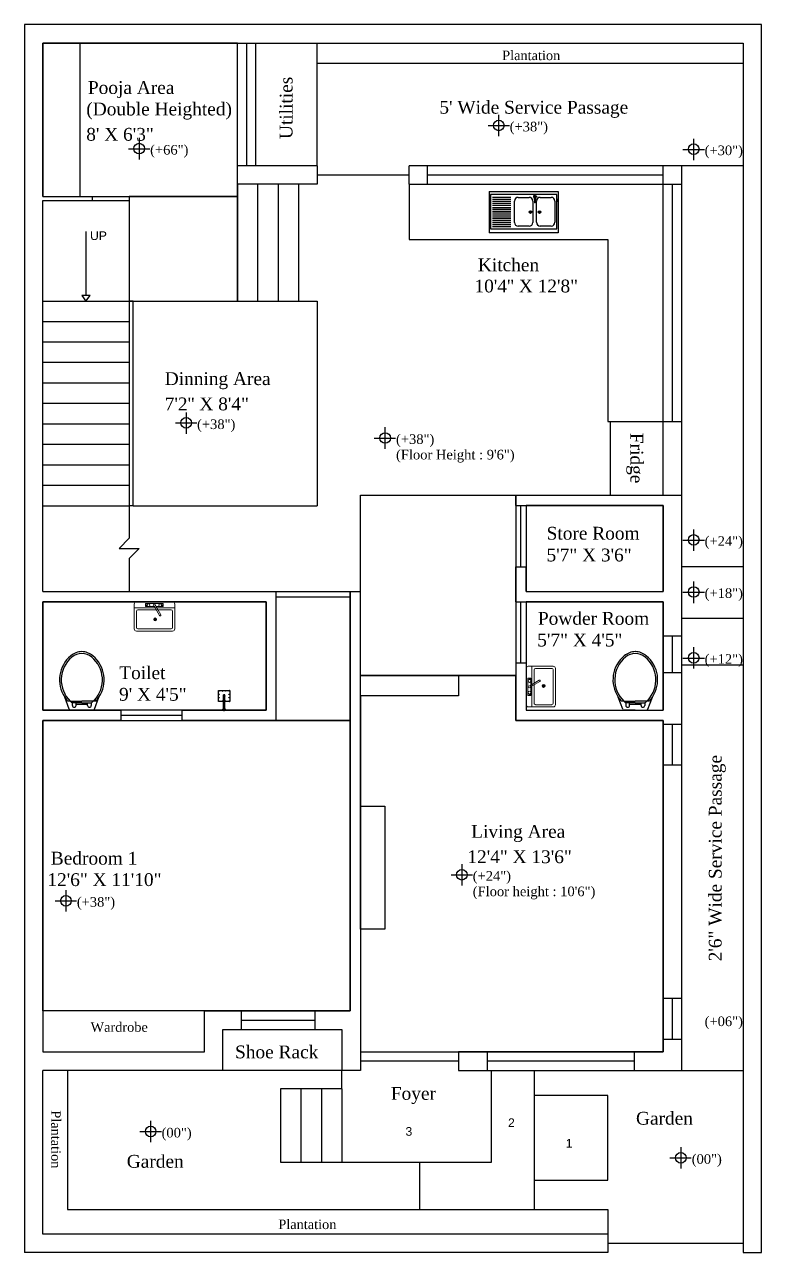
# Model space of a CAD drawing. Header units: millimetres. Extents: x 17288 to 18590, y 19555 to 20160.
# Drawn here: x 17288 to 17648, y 19560 to 20160 of the extents above; entities that cross this region are included whole.
import ezdxf

# ---------------------------------------------------------------- set-up
doc = ezdxf.new("R2010")
doc.units = ezdxf.units.MM
doc.header["$LTSCALE"] = 0.5
doc.linetypes.add('CENTER2', pattern=[28.575, 19.05, -3.175, 3.175, -3.175])
for name, color, linetype in [('Balcony2', 7, 'Continuous'), ('BathRoom1', 7, 'Continuous'), ('BedRoom1', 7, 'Continuous'), ('Boundary', 7, 'Continuous'), ('DiningArea', 7, 'Continuous'), ('Doors', 7, 'Continuous'), ('Foyer', 7, 'Continuous'), ('Garden', 7, 'Continuous'), ('Kitchen', 7, 'Continuous'), ('LivingRoom1', 7, 'Continuous'), ('MainGate', 7, 'Continuous'), ('Pathway1', 7, 'Continuous'), ('Plantation', 7, 'Continuous'), ('PoojaArea', 7, 'Continuous'), ('Powder_Room1', 7, 'Continuous'), ('ShoeRack', 7, 'Continuous'), ('Sink', 7, 'Continuous'), ('Staircase', 7, 'Continuous'), ('Staircase_innerwall', 7, 'Continuous'), ('Staircase_outerwall', 7, 'Continuous'), ('StoreRoom', 7, 'Continuous'), ('Utilities', 7, 'Continuous'), ('Wardrobe1', 7, 'Continuous'), ('WashBasin', 7, 'Continuous'), ('WC', 7, 'Continuous'), ('Windows', 7, 'Continuous')]:
    doc.layers.add(name, color=color, linetype=linetype)
doc.layers.add('Shower', color=7, linetype='Continuous', plot=False)
doc.styles.add('PDF Arial', font='arial.ttf')
doc.styles.add('PDF Romantic', font='romantic.ttf')

# ---------------------------------------------------------------- blocks, each defined once
blk = doc.blocks.new('WashBasin')
at = {"color": 0, "lineweight": 0}
for p, q in [((-8.84, 0), (8.84, 0)), ((-9.91, -13.21), (-9.91, -1.07)), ((-9.91, -2.86), (9.91, -2.86)), ((-8.84, -12.49), (-8.84, -4.64)), ((-8.12, -3.93), (8.12, -3.93)), ((-4.38, -2.31), (-4.38, -0.88)), ((-4.38, -0.88), (4.19, -0.88)), ((-0.1, -2.31), (-4.38, -2.31)), ((-4.02, -1.42), (-4.02, -1.78)), ((-3.62, -1.42), (-4.02, -1.42)), ((-4.02, -1.78), (-3.62, -1.78)), ((-0.2, -2.13), (2.45, -6.72)), ((3.07, -6.37), (0.42, -1.77)), ((4.19, -2.31), (0.73, -2.31)), ((3.43, -1.42), (3.83, -1.42)), ((3.83, -1.78), (3.43, -1.78)), ((3.83, -1.42), (3.83, -1.78)), ((4.19, -0.88), (4.19, -2.31)), ((8.84, -4.64), (8.84, -12.49)), ((9.91, -1.07), (9.91, -13.21)), ((8.84, -14.28), (-8.84, -14.28)), ((8.12, -13.21), (-8.12, -13.21))]:
    blk.add_line(p, q, dxfattribs=at)
for centre, radius in [((-2.95, -1.6), 0.714), ((-0.1, -1.6), 0.535), ((2.76, -1.6), 0.714), ((0.33, -8.57), 0.714), ((0.33, -8.57), 0.357)]:
    blk.add_circle(centre, radius, dxfattribs=at)
for centre, radius, start, end in [((-8.84, -1.07), 1.07, 90, 180), ((8.84, -1.07), 1.07, 0, 90), ((-8.12, -4.64), 0.714, 90, 180), ((8.12, -4.64), 0.714, 0, 90), ((2.76, -6.54), 0.357, 210, 30), ((-8.84, -13.21), 1.07, 180, 270), ((-8.12, -12.49), 0.714, 180, 270), ((8.12, -12.49), 0.714, 270, 0), ((8.84, -13.21), 1.07, 270, 0)]:
    blk.add_arc(centre, radius, start, end, dxfattribs=at)
blk = doc.blocks.new('Toilet sheet')
at = {"layer": 'WC'}
for p, q in [((0, 0), (-5.46, 0)), ((0, 0), (5.46, 0)), ((-6.13, -0.46), (-8.37, -6.29)), ((-6.82, -4.33), (-5.62, -4.33)), ((-5.62, -4.33), (0, -4.33)), ((-4.64, -3.46), (-4.64, -2.26)), ((0, -3.46), (-4.64, -3.46)), ((-2.81, -2.26), (-2.81, -2.89)), ((2.81, -2.89), (-2.81, -2.89)), ((-2.81, -2.89), (-2.81, -3.46)), ((0, -3.46), (4.64, -3.46)), ((5.62, -4.33), (0, -4.33)), ((2.81, -2.26), (2.81, -2.89)), ((2.81, -2.89), (2.81, -3.46)), ((4.64, -3.46), (4.64, -2.26)), ((5.62, -4.33), (6.82, -4.33)), ((6.13, -0.46), (8.37, -6.29))]:
    blk.add_line(p, q, dxfattribs=at)
for centre, radius, start, end in [((-5.46, -0.72), 0.716, 90, 158.95862), ((5.46, -0.72), 0.716, 21.04138, 90), ((4.36, -14.74), 14.42, 137.04176, 230.42938), ((4.36, -14.74), 15.28, 137.04176, 146.4185), ((4.36, -14.74), 14.42, 133.7957, 137.04176), ((4.36, -14.74), 14.42, 128.59147, 133.7957), ((-3.72, -2.26), 0.911, 0, 180), ((3.72, -2.26), 0.911, 0, 180), ((-4.36, -14.74), 14.42, 46.2043, 51.40853), ((-4.36, -14.74), 14.42, 309.57062, 46.2043), ((-4.36, -14.74), 15.28, 33.5815, 42.95824), ((4.36, -14.74), 15.28, 146.4185, 230.42938), ((-4.36, -14.74), 15.28, 309.57062, 33.5815), ((0.37, -19.56), 9.02, 230.42938, 267.62402), ((0.37, -19.56), 8.16, 230.42938, 267.37533), ((-0.37, -19.56), 8.16, 272.62467, 309.57062), ((-0.37, -19.56), 9.02, 272.37598, 309.57062)]:
    blk.add_arc(centre, radius, start, end, dxfattribs=at)
blk = doc.blocks.new('Shower')
at = {"linetype": 'Continuous'}
for p, q in [((-0.78, 0), (-0.71, 0)), ((-0.78, -0.31), (-0.78, 0)), ((-0.71, 0), (0.71, 0)), ((0.71, 0), (0.78, 0)), ((0.78, -0.31), (0.78, 0)), ((-2.74, -9.58), (-2.74, -4.14)), ((-2.72, -4.12), (-0.36, -4.12)), ((-2.51, -4.39), (-2.51, -4.41)), ((-2.47, -4.39), (-2.51, -4.39)), ((-2.51, -4.41), (-2.47, -4.41)), ((-2.48, -4.39), (-2.48, -4.41)), ((-2.45, -4.35), (-2.47, -4.35)), ((-2.47, -4.35), (-2.47, -4.39)), ((-2.45, -4.38), (-2.47, -4.38)), ((-2.47, -4.41), (-2.47, -4.45)), ((-2.47, -4.43), (-2.45, -4.43)), ((-2.47, -4.45), (-2.45, -4.45)), ((-2.45, -5.99), (-2.47, -5.99)), ((-2.47, -5.99), (-2.47, -6.03)), ((-2.45, -4.39), (-2.45, -4.35)), ((-2.41, -4.39), (-2.45, -4.39)), ((-2.45, -4.41), (-2.41, -4.41)), ((-2.45, -4.45), (-2.45, -4.41)), ((-2.45, -6.03), (-2.45, -5.99)), ((-2.43, -4.41), (-2.43, -4.39)), ((-2.41, -4.41), (-2.41, -4.39)), ((-0.87, -4.39), (-0.87, -4.41)), ((-0.83, -4.39), (-0.87, -4.39)), ((-0.87, -4.41), (-0.83, -4.41)), ((-0.85, -4.39), (-0.85, -4.41)), ((-0.81, -4.35), (-0.83, -4.35)), ((-0.83, -4.35), (-0.83, -4.39)), ((-0.81, -4.38), (-0.83, -4.38)), ((-0.83, -4.41), (-0.83, -4.45)), ((-0.83, -4.43), (-0.81, -4.43)), ((-0.83, -4.45), (-0.81, -4.45)), ((-0.81, -4.39), (-0.81, -4.35)), ((-0.77, -4.39), (-0.81, -4.39)), ((-0.81, -4.41), (-0.77, -4.41)), ((-0.81, -4.45), (-0.81, -4.41)), ((-0.79, -4.41), (-0.79, -4.39)), ((-0.77, -4.41), (-0.77, -4.39)), ((-0.71, -0.36), (-0.73, -0.36)), ((0.71, -0.36), (-0.71, -0.36)), ((-0.36, -0.36), (-0.36, -7.4)), ((0.36, -0.36), (0.36, -7.4)), ((0.36, -4.12), (2.72, -4.12)), ((0.73, -0.36), (0.71, -0.36)), ((0.77, -4.39), (0.77, -4.41)), ((0.81, -4.39), (0.77, -4.39)), ((0.77, -4.41), (0.81, -4.41)), ((0.79, -4.39), (0.79, -4.41)), ((0.83, -4.35), (0.81, -4.35)), ((0.81, -4.35), (0.81, -4.39)), ((0.83, -4.38), (0.81, -4.38)), ((0.81, -4.41), (0.81, -4.45)), ((0.81, -4.43), (0.83, -4.43)), ((0.81, -4.45), (0.83, -4.45)), ((0.83, -4.39), (0.83, -4.35)), ((0.87, -4.39), (0.83, -4.39)), ((0.83, -4.41), (0.87, -4.41)), ((0.83, -4.45), (0.83, -4.41)), ((0.85, -4.41), (0.85, -4.39)), ((0.87, -4.41), (0.87, -4.39)), ((2.41, -4.39), (2.41, -4.41)), ((2.45, -4.39), (2.41, -4.39)), ((2.41, -4.41), (2.45, -4.41)), ((2.43, -4.39), (2.43, -4.41)), ((2.47, -4.35), (2.45, -4.35)), ((2.45, -4.35), (2.45, -4.39)), ((2.47, -4.38), (2.45, -4.38)), ((2.45, -4.41), (2.45, -4.45)), ((2.45, -4.43), (2.47, -4.43)), ((2.45, -4.45), (2.47, -4.45)), ((2.47, -5.99), (2.45, -5.99)), ((2.45, -5.99), (2.45, -6.03)), ((2.47, -4.39), (2.47, -4.35)), ((2.51, -4.39), (2.47, -4.39)), ((2.47, -4.41), (2.51, -4.41)), ((2.47, -4.45), (2.47, -4.41)), ((2.47, -6.03), (2.47, -5.99)), ((2.48, -4.41), (2.48, -4.39)), ((2.51, -4.41), (2.51, -4.39)), ((2.74, -4.14), (2.74, -9.58)), ((2.72, -9.6), (-2.72, -9.6)), ((-2.51, -6.03), (-2.51, -6.05)), ((-2.47, -6.03), (-2.51, -6.03)), ((-2.51, -6.05), (-2.47, -6.05)), ((-2.51, -7.67), (-2.51, -7.69)), ((-2.47, -7.67), (-2.51, -7.67)), ((-2.51, -7.69), (-2.47, -7.69)), ((-2.51, -9.31), (-2.51, -9.33)), ((-2.47, -9.31), (-2.51, -9.31)), ((-2.51, -9.33), (-2.47, -9.33)), ((-2.48, -6.03), (-2.48, -6.05)), ((-2.48, -7.67), (-2.48, -7.69)), ((-2.48, -9.31), (-2.48, -9.33)), ((-2.45, -6.01), (-2.47, -6.01)), ((-2.47, -6.05), (-2.47, -6.09)), ((-2.47, -6.07), (-2.45, -6.07)), ((-2.47, -6.09), (-2.45, -6.09)), ((-2.45, -7.63), (-2.47, -7.63)), ((-2.47, -7.63), (-2.47, -7.67)), ((-2.45, -7.65), (-2.47, -7.65)), ((-2.47, -7.69), (-2.47, -7.73)), ((-2.47, -7.7), (-2.45, -7.7)), ((-2.47, -7.73), (-2.45, -7.73)), ((-2.45, -9.27), (-2.47, -9.27)), ((-2.47, -9.27), (-2.47, -9.31)), ((-2.45, -9.29), (-2.47, -9.29)), ((-2.47, -9.33), (-2.47, -9.36)), ((-2.47, -9.34), (-2.45, -9.34)), ((-2.47, -9.36), (-2.45, -9.36)), ((-2.41, -6.03), (-2.45, -6.03)), ((-2.45, -6.05), (-2.41, -6.05)), ((-2.45, -6.09), (-2.45, -6.05)), ((-2.45, -7.67), (-2.45, -7.63)), ((-2.41, -7.67), (-2.45, -7.67)), ((-2.45, -7.69), (-2.41, -7.69)), ((-2.45, -7.73), (-2.45, -7.69)), ((-2.45, -9.31), (-2.45, -9.27)), ((-2.41, -9.31), (-2.45, -9.31)), ((-2.45, -9.33), (-2.41, -9.33)), ((-2.45, -9.36), (-2.45, -9.33)), ((-2.43, -6.05), (-2.43, -6.03)), ((-2.43, -7.69), (-2.43, -7.67)), ((-2.43, -9.33), (-2.43, -9.31)), ((-2.41, -6.05), (-2.41, -6.03)), ((-2.41, -7.69), (-2.41, -7.67)), ((-2.41, -9.33), (-2.41, -9.31)), ((-0.87, -9.31), (-0.87, -9.33)), ((-0.83, -9.31), (-0.87, -9.31)), ((-0.87, -9.33), (-0.83, -9.33)), ((-0.85, -9.31), (-0.85, -9.33)), ((-0.81, -9.27), (-0.83, -9.27)), ((-0.83, -9.27), (-0.83, -9.31)), ((-0.81, -9.29), (-0.83, -9.29)), ((-0.83, -9.33), (-0.83, -9.36)), ((-0.83, -9.34), (-0.81, -9.34)), ((-0.83, -9.36), (-0.81, -9.36)), ((-0.81, -9.31), (-0.81, -9.27)), ((-0.77, -9.31), (-0.81, -9.31)), ((-0.81, -9.33), (-0.77, -9.33)), ((-0.81, -9.36), (-0.81, -9.33)), ((-0.79, -9.33), (-0.79, -9.31)), ((-0.77, -9.33), (-0.77, -9.31)), ((0.36, -7.4), (-0.36, -7.4)), ((-0.36, -7.4), (0.36, -7.4)), ((-0.36, -7.44), (-0.36, -7.4)), ((-0.36, -7.44), (0.36, -7.44)), ((0.36, -7.44), (0.36, -7.4)), ((0.77, -9.31), (0.77, -9.33)), ((0.81, -9.31), (0.77, -9.31)), ((0.77, -9.33), (0.81, -9.33)), ((0.79, -9.31), (0.79, -9.33)), ((0.83, -9.27), (0.81, -9.27)), ((0.81, -9.27), (0.81, -9.31)), ((0.83, -9.29), (0.81, -9.29)), ((0.81, -9.33), (0.81, -9.36)), ((0.81, -9.34), (0.83, -9.34)), ((0.81, -9.36), (0.83, -9.36)), ((0.83, -9.31), (0.83, -9.27)), ((0.87, -9.31), (0.83, -9.31)), ((0.83, -9.33), (0.87, -9.33)), ((0.83, -9.36), (0.83, -9.33)), ((0.85, -9.33), (0.85, -9.31)), ((0.87, -9.33), (0.87, -9.31)), ((2.41, -6.03), (2.41, -6.05)), ((2.45, -6.03), (2.41, -6.03)), ((2.41, -6.05), (2.45, -6.05)), ((2.41, -7.67), (2.41, -7.69)), ((2.45, -7.67), (2.41, -7.67)), ((2.41, -7.69), (2.45, -7.69)), ((2.41, -9.31), (2.41, -9.33)), ((2.45, -9.31), (2.41, -9.31)), ((2.41, -9.33), (2.45, -9.33)), ((2.43, -6.03), (2.43, -6.05)), ((2.43, -7.67), (2.43, -7.69)), ((2.43, -9.31), (2.43, -9.33)), ((2.47, -6.01), (2.45, -6.01)), ((2.45, -6.05), (2.45, -6.09)), ((2.45, -6.07), (2.47, -6.07)), ((2.45, -6.09), (2.47, -6.09)), ((2.47, -7.63), (2.45, -7.63)), ((2.45, -7.63), (2.45, -7.67)), ((2.47, -7.65), (2.45, -7.65)), ((2.45, -7.69), (2.45, -7.73)), ((2.45, -7.7), (2.47, -7.7)), ((2.45, -7.73), (2.47, -7.73)), ((2.47, -9.27), (2.45, -9.27)), ((2.45, -9.27), (2.45, -9.31)), ((2.47, -9.29), (2.45, -9.29)), ((2.45, -9.33), (2.45, -9.36)), ((2.45, -9.34), (2.47, -9.34)), ((2.45, -9.36), (2.47, -9.36)), ((2.51, -6.03), (2.47, -6.03)), ((2.47, -6.05), (2.51, -6.05)), ((2.47, -6.09), (2.47, -6.05)), ((2.47, -7.67), (2.47, -7.63)), ((2.51, -7.67), (2.47, -7.67)), ((2.47, -7.69), (2.51, -7.69)), ((2.47, -7.73), (2.47, -7.69)), ((2.47, -9.31), (2.47, -9.27)), ((2.51, -9.31), (2.47, -9.31)), ((2.47, -9.33), (2.51, -9.33)), ((2.47, -9.36), (2.47, -9.33)), ((2.48, -6.05), (2.48, -6.03)), ((2.48, -7.69), (2.48, -7.67)), ((2.48, -9.33), (2.48, -9.31)), ((2.51, -6.05), (2.51, -6.03)), ((2.51, -7.69), (2.51, -7.67)), ((2.51, -9.33), (2.51, -9.31))]:
    blk.add_line(p, q, dxfattribs=at)
at = {"linetype": 'CENTER2'}
for p, q in [((0.48, 0), (-0.48, 0)), ((0, 0.48), (0, -0.48))]:
    blk.add_line(p, q, dxfattribs=at)
at = {"linetype": 'Continuous'}
for centre in [(-2.46, -4.4), (-2.46, -6.04), (-0.82, -4.4), (0.82, -4.4), (2.46, -4.4), (2.46, -6.04), (-2.46, -7.68), (-2.46, -9.32), (-0.82, -9.32), (0.82, -9.32), (2.46, -7.68), (2.46, -9.32)]:
    blk.add_circle(centre, 0.0959, dxfattribs=at)
for centre, radius, start, end in [((-2.72, -4.14), 0.024, 90, 180), ((-0.73, -0.31), 0.048, 180, 270), ((0.73, -0.31), 0.048, 270, 0), ((2.72, -4.14), 0.024, 0, 90), ((-2.72, -9.58), 0.024, 180, 270), ((0, -6.86), 0.444, 144.17523, 215.82477), ((0, -6.86), 0.441, 144.60886, 215.39114), ((0, -6.86), 0.434, 145.96842, 214.03158), ((0, -6.86), 0.432, 146.44269, 213.55731), ((0, -6.86), 0.392, 156.45746, 203.54254), ((0, -6.86), 0.444, 0, 35.82477), ((0, -6.86), 0.441, 0, 35.39114), ((0, -6.86), 0.434, 0, 34.03158), ((0, -6.86), 0.432, 326.44269, 33.55731), ((0, -6.86), 0.392, 336.45746, 23.54254), ((0, -6.86), 0.444, 324.17523, 0), ((0, -6.86), 0.434, 325.96842, 0), ((0, -6.86), 0.441, 324.60886, 0), ((2.72, -9.58), 0.024, 270, 0)]:
    blk.add_arc(centre, radius, start, end, dxfattribs=at)
blk = doc.blocks.new('Sink')
at = {"color": 0}
for p, q in [((0, 20.24), (33.82, 20.24)), ((0, 20.24), (0, 0)), ((0.72, 18.64), (0.72, 2)), ((33.1, 18.64), (0.72, 18.64)), ((22.09, 18.05), (22.08, 17.34)), ((22.74, 18.05), (22.09, 18.05)), ((22.74, 18.05), (22.74, 17.34)), ((33.1, 2), (33.1, 18.64)), ((33.82, 20.24), (33.82, 0)), ((10.61, 17.27), (1.62, 17.27)), ((10.61, 16.27), (1.62, 16.27)), ((10.61, 15.27), (1.62, 15.27)), ((10.61, 14.27), (1.62, 14.27)), ((10.61, 13.27), (1.62, 13.27)), ((1.62, 12.37), (10.61, 12.37)), ((12.41, 5.03), (12.41, 15.53)), ((14.21, 17.33), (19.61, 17.33)), ((21.41, 15.53), (21.41, 5.03)), ((22.08, 17.34), (22.27, 14.83)), ((22.27, 14.83), (22.3, 14.7)), ((22.3, 14.7), (22.36, 14.64)), ((22.36, 14.64), (22.41, 14.62)), ((22.45, 14.64), (22.41, 14.62)), ((22.51, 14.7), (22.45, 14.64)), ((22.54, 14.83), (22.51, 14.7)), ((22.74, 17.34), (22.54, 14.83)), ((23.21, 5.12), (23.21, 15.53)), ((25.01, 17.33), (30.4, 17.33)), ((32.2, 15.53), (32.2, 5.12)), ((33.82, 15.07), (33.82, 16.67)), ((1.62, 11.47), (10.61, 11.47)), ((1.62, 10.57), (10.61, 10.57)), ((1.62, 9.68), (10.61, 9.68)), ((1.62, 8.78), (10.61, 8.78)), ((1.62, 7.88), (10.61, 7.88)), ((1.62, 6.98), (10.61, 6.98)), ((1.62, 6.08), (10.61, 6.08)), ((19.7, 10.31), (20.12, 10.12)), ((19.75, 10.42), (20.17, 10.23)), ((19.92, 9.7), (20.12, 10.12)), ((20.04, 9.64), (20.23, 10.07)), ((20.17, 10.23), (20.36, 10.65)), ((20.23, 10.07), (20.65, 9.87)), ((20.28, 10.18), (20.47, 10.59)), ((20.28, 10.18), (20.7, 9.98)), ((24.11, 10.31), (24.53, 10.12)), ((24.16, 10.42), (24.58, 10.23)), ((24.34, 9.7), (24.53, 10.12)), ((24.45, 9.64), (24.64, 10.07)), ((24.58, 10.23), (24.77, 10.65)), ((24.64, 10.07), (25.06, 9.87)), ((24.7, 10.18), (24.89, 10.59)), ((24.7, 10.18), (25.12, 9.98)), ((33.82, 0), (0, 0)), ((0.72, 2), (33.1, 2)), ((1.62, 5.08), (10.61, 5.08)), ((1.62, 5.08), (10.61, 5.08)), ((1.62, 4.08), (10.61, 4.08)), ((1.62, 3.08), (10.61, 3.08)), ((19.61, 3.23), (14.21, 3.23)), ((30.4, 3.32), (25.01, 3.32))]:
    blk.add_line(p, q, dxfattribs=at)
for points in [[(21.83, 17.38, 0.17747), (21.88, 17.4, 0.103681), (21.94, 17.48, 0.06385), (21.97, 17.57, 0.050025), (21.98, 17.7, 0.050025), (21.97, 17.83, 0.06385), (21.93, 17.92, 0.103681), (21.88, 18, 0.17747), (21.82, 18.01, 0.17747), (21.77, 18, 0.103681), (21.72, 17.92, 0.06385), (21.68, 17.83, 0.050025), (21.67, 17.7, 0.050025), (21.69, 17.57, 0.06385), (21.72, 17.47, 0.103681), (21.78, 17.4, 0.17747)], [(23, 17.39, -0.17747), (22.95, 17.41, -0.103681), (22.89, 17.48, -0.06385), (22.86, 17.58, -0.050025), (22.84, 17.71, -0.050025), (22.86, 17.83, -0.06385), (22.89, 17.93, -0.103681), (22.94, 18, -0.17747), (23, 18.02, -0.17747), (23.05, 18, -0.103681), (23.11, 17.93, -0.06385), (23.14, 17.83, -0.050025), (23.15, 17.71, -0.050025), (23.14, 17.58, -0.06385), (23.11, 17.48, -0.103681), (23.05, 17.41, -0.17747)]]:
    blk.add_lwpolyline(points, format="xyb", close=True, dxfattribs=at)
for points in [[(21.91, 17.96), (22.12, 17.93)], [(22.11, 17.5), (21.91, 17.44)], [(22.91, 17.96), (22.71, 17.93)], [(22.72, 17.5), (22.92, 17.44)]]:
    blk.add_lwpolyline(points, dxfattribs=at)
for centre, radius in [((20.2, 10.15), 0.648), ((20.2, 10.15), 0.53), ((24.61, 10.15), 0.648), ((24.61, 10.15), 0.53)]:
    blk.add_circle(centre, radius, dxfattribs=at)
for centre, start, end in [((14.21, 15.53), 90, 180), ((19.61, 15.53), 0, 90), ((25.01, 15.53), 90, 180), ((30.4, 15.53), 0, 90), ((14.21, 5.03), 180, 270), ((19.61, 5.03), 270, 0), ((25.01, 5.12), 180, 270), ((30.4, 5.12), 270, 0)]:
    blk.add_arc(centre, 1.8, start, end, dxfattribs=at)

msp = doc.modelspace()

# ---------------------------------------------------------------- linework, layer by layer
at = {"layer": 'Balcony2'}
msp.add_line((17334.99, 19822.4), (17364.92, 19822.4), dxfattribs=at)
at = {"layer": 'BathRoom1', "lineweight": 25}
for p, q in [((17406.04, 19877.79), (17296.95, 19877.79)), ((17296.95, 19877.79), (17296.95, 19824.92)), ((17406.04, 19824.92), (17406.04, 19877.79)), ((17296.95, 19824.92), (17334.99, 19824.92)), ((17334.99, 19824.92), (17334.99, 19819.89)), ((17364.92, 19819.89), (17364.92, 19824.92)), ((17364.92, 19824.92), (17406.04, 19824.92))]:
    msp.add_line(p, q, dxfattribs=at)
at = {"layer": 'BathRoom1'}
msp.add_lwpolyline([(17296.95, 19877.79), (17406.04, 19877.79), (17406.04, 19824.92), (17296.95, 19824.92)], close=True, dxfattribs=at)
at = {"layer": 'BedRoom1', "lineweight": 25}
for p, q in [((17410.93, 19819.89), (17410.93, 19882.82)), ((17447.02, 19677.93), (17447.02, 19882.82)), ((17447.02, 19882.82), (17452.05, 19882.82)), ((17334.99, 19819.89), (17296.95, 19819.89)), ((17296.95, 19819.89), (17296.95, 19677.93)), ((17410.93, 19819.89), (17364.92, 19819.89)), ((17308.14, 19736.95), (17308.14, 19726.46)), ((17302.96, 19731.64), (17313.45, 19731.64)), ((17375.97, 19677.93), (17447.02, 19677.93))]:
    msp.add_line(p, q, dxfattribs=at)
at = {"layer": 'BedRoom1'}
for points in [[(17410.93, 19882.82), (17447.02, 19882.82), (17447.02, 19819.89), (17410.93, 19819.89)], [(17296.95, 19819.89), (17447.02, 19819.89), (17447.02, 19677.93), (17296.95, 19677.93)]]:
    msp.add_lwpolyline(points, close=True, dxfattribs=at)
at = {"layer": 'BedRoom1', "lineweight": 25}
msp.add_circle((17308.21, 19731.71), 2.59, dxfattribs=at)
at = {"layer": 'Boundary', "lineweight": 25}
for p, q in [((17647.99, 20159.88), (17288, 20159.88)), ((17288, 20159.88), (17288, 19559.89)), ((17647.99, 19559.89), (17647.99, 20159.88)), ((17573.03, 19568.84), (17573.03, 19559.89)), ((17573.03, 19559.89), (17288, 19559.89)), ((17639.04, 19559.89), (17647.99, 19559.89))]:
    msp.add_line(p, q, dxfattribs=at)
at = {"layer": 'DiningArea', "lineweight": 25}
for p, q in [((17341.01, 20024.78), (17430.93, 20024.78)), ((17341.01, 19924.78), (17341.01, 20024.78)), ((17366.88, 19970.37), (17366.88, 19959.88)), ((17361.7, 19965.2), (17372.19, 19965.2))]:
    msp.add_line(p, q, dxfattribs=at)
at = {"layer": 'DiningArea'}
for p in [(17430.93, 20024.78), (17341.01, 19924.78)]:
    msp.add_line(p, (17430.93, 19924.78), dxfattribs=at)
at = {"layer": 'DiningArea', "lineweight": 25}
msp.add_circle((17366.95, 19965.27), 2.59, dxfattribs=at)
at = {"layer": 'Doors'}
for p, q in [((17475.97, 20086.31), (17430.93, 20086.31)), ((17530.51, 19894.89), (17530.51, 19924.82)), ((17410.93, 19880.32), (17447.02, 19880.32)), ((17530.51, 19847.86), (17530.51, 19877.79)), ((17500.02, 19653.39), (17452.05, 19653.39))]:
    msp.add_line(p, q, dxfattribs=at)
at = {"layer": 'Foyer', "lineweight": 25}
msp.add_line((17452.05, 19717.93), (17452.05, 19648.84), dxfattribs=at)
at = {"layer": 'Garden', "lineweight": 25}
for p, q in [((17384.92, 19648.84), (17296.95, 19648.84)), ((17308.98, 19648.84), (17308.98, 19580.87)), ((17500.02, 19648.84), (17608.97, 19648.84)), ((17349.54, 19624.23), (17349.54, 19613.74)), ((17344.36, 19618.91), (17354.85, 19618.91)), ((17608.55, 19611.36), (17608.55, 19600.87)), ((17603.24, 19606.05), (17613.73, 19606.05)), ((17308.98, 19580.87), (17573.03, 19580.87))]:
    msp.add_line(p, q, dxfattribs=at)
at = {"layer": 'Garden'}
for p, q in [((17452.05, 19648.84), (17442.96, 19648.84)), ((17608.97, 19648.84), (17639.04, 19648.84)), ((17639.04, 19648.84), (17639.04, 19559.89)), ((17573.03, 19580.87), (17573.03, 19568.84))]:
    msp.add_line(p, q, dxfattribs=at)
at = {"layer": 'Garden', "lineweight": 25}
for centre in [(17349.61, 19618.98), (17608.62, 19606.12)]:
    msp.add_circle(centre, 2.59, dxfattribs=at)
at = {"layer": 'Kitchen', "lineweight": 25}
for p, q in [((17475.97, 20081.84), (17475.97, 20090.79)), ((17475.97, 20081.84), (17475.97, 20054.84)), ((17475.97, 20081.84), (17600.02, 20081.84)), ((17600.02, 19929.86), (17600.02, 20081.84)), ((17475.97, 20054.84), (17573.03, 20054.84)), ((17573.03, 20054.84), (17573.03, 19965.94)), ((17464.08, 19963.1), (17464.08, 19952.61)), ((17458.76, 19957.78), (17469.25, 19957.78))]:
    msp.add_line(p, q, dxfattribs=at)
at = {"layer": 'Kitchen'}
for p, q in [((17573.03, 19965.94), (17600.02, 19965.94)), ((17574.03, 19965.94), (17574.03, 19929.86)), ((17527.99, 19924.82), (17527.99, 19929.86)), ((17527.99, 19929.86), (17608.97, 19929.86))]:
    msp.add_line(p, q, dxfattribs=at)
at = {"layer": 'Kitchen', "lineweight": 25}
msp.add_circle((17464.15, 19957.85), 2.59, dxfattribs=at)
at = {"layer": 'LivingRoom1'}
for p, q in [((17452.05, 19717.93), (17452.05, 19882.82)), ((17527.99, 19847.86), (17527.99, 19819.89)), ((17527.99, 19819.89), (17600.02, 19819.89))]:
    msp.add_line(p, q, dxfattribs=at)
at = {"layer": 'LivingRoom1', "lineweight": 25}
for p, q in [((17600.02, 19819.89), (17600.02, 19657.93)), ((17452.05, 19777.93), (17463.94, 19777.93)), ((17463.94, 19777.93), (17463.94, 19717.93)), ((17501.56, 19749.68), (17501.56, 19739.19)), ((17496.39, 19744.36), (17506.88, 19744.36)), ((17463.94, 19717.93), (17452.05, 19717.93)), ((17600.02, 19657.93), (17500.02, 19657.93)), ((17500.02, 19657.93), (17500.02, 19648.84))]:
    msp.add_line(p, q, dxfattribs=at)
at = {"layer": 'LivingRoom1'}
msp.add_lwpolyline([(17527.99, 19841.84), (17452.05, 19841.84), (17452.05, 19929.86), (17527.99, 19929.86)], close=True, dxfattribs=at)
msp.add_lwpolyline([(17600.02, 19657.93), (17600.02, 19819.89), (17527.99, 19819.89), (17527.99, 19841.84), (17500.02, 19841.84), (17500.02, 19831.91), (17452.05, 19831.91), (17452.05, 19657.93), (17600.02, 19657.93)], dxfattribs=at)
at = {"layer": 'LivingRoom1', "lineweight": 25}
msp.add_circle((17501.63, 19744.43), 2.59, dxfattribs=at)
at = {"layer": 'MainGate'}
msp.add_line((17573.03, 19564.37), (17639.04, 19564.37), dxfattribs=at)
at = {"layer": 'Pathway1', "lineweight": 25}
for p, q in [((17639.04, 20150.79), (17639.04, 20090.79)), ((17639.04, 20140.86), (17430.93, 20140.86)), ((17519.6, 20115.82), (17519.6, 20105.33)), ((17514.43, 20110.51), (17524.92, 20110.51)), ((17614.84, 20104.07), (17614.84, 20093.58)), ((17609.67, 20098.9), (17620.16, 20098.9)), ((17639.04, 20090.79), (17475.97, 20090.79)), ((17608.97, 20090.79), (17608.97, 19648.84)), ((17639.04, 20090.79), (17639.04, 19648.84)), ((17609.67, 19908), (17620.16, 19908)), ((17614.84, 19913.17), (17614.84, 19902.68)), ((17639.04, 19894.85), (17608.97, 19894.85)), ((17614.84, 19887.72), (17614.84, 19877.23)), ((17609.67, 19882.54), (17620.16, 19882.54)), ((17608.97, 19869.81), (17639.04, 19869.81)), ((17614.84, 19855.66), (17614.84, 19845.17)), ((17609.67, 19850.35), (17620.16, 19850.35)), ((17639.04, 19846.88), (17608.97, 19846.88))]:
    msp.add_line(p, q, dxfattribs=at)
for centre in [(17519.67, 20110.58), (17614.91, 20098.97), (17614.91, 19908.07), (17614.91, 19882.61), (17614.91, 19850.42)]:
    msp.add_circle(centre, 2.59, dxfattribs=at)
at = {"layer": 'Plantation', "lineweight": 25}
for p, q in [((17430.93, 20150.79), (17639.04, 20150.79)), ((17296.95, 19568.84), (17296.95, 19648.84)), ((17573.03, 19568.84), (17296.95, 19568.84))]:
    msp.add_line(p, q, dxfattribs=at)
at = {"layer": 'PoojaArea', "lineweight": 25}
for p, q in [((17296.95, 20075.82), (17296.95, 20150.79)), ((17296.95, 20150.79), (17392.05, 20150.79)), ((17314.99, 20150.79), (17314.99, 20075.82)), ((17392.05, 20081.84), (17392.05, 20150.79)), ((17343.94, 20104.49), (17343.94, 20094)), ((17338.77, 20099.18), (17349.26, 20099.18)), ((17296.95, 20075.82), (17321.01, 20075.82)), ((17321.01, 20075.82), (17321.01, 20073.87))]:
    msp.add_line(p, q, dxfattribs=at)
at = {"layer": 'PoojaArea'}
for points in [[(17296.95, 20075.82), (17392.05, 20075.82), (17392.05, 20150.79), (17296.95, 20150.79)], [(17339.05, 20024.78), (17392.05, 20024.78), (17392.05, 20075.82), (17339.05, 20075.82)]]:
    msp.add_lwpolyline(points, close=True, dxfattribs=at)
at = {"layer": 'PoojaArea', "lineweight": 25}
msp.add_circle((17344.01, 20099.25), 2.59, dxfattribs=at)
at = {"layer": 'Powder_Room1'}
for p, q in [((17527.99, 19877.79), (17600.02, 19877.79)), ((17533.03, 19847.86), (17527.99, 19847.86)), ((17533.03, 19847.86), (17533.03, 19824.92)), ((17533.03, 19824.92), (17600.02, 19824.92))]:
    msp.add_line(p, q, dxfattribs=at)
at = {"layer": 'Powder_Room1', "lineweight": 25}
msp.add_line((17600.02, 19877.79), (17600.02, 19824.92), dxfattribs=at)
at = {"layer": 'Powder_Room1'}
msp.add_lwpolyline([(17533.03, 19824.92), (17600.02, 19824.92), (17600.02, 19877.79), (17533.03, 19877.79)], close=True, dxfattribs=at)
at = {"layer": 'ShoeRack', "lineweight": 25}
for p, q in [((17384.92, 19648.84), (17384.92, 19668.84)), ((17384.92, 19668.84), (17442.96, 19668.84))]:
    msp.add_line(p, q, dxfattribs=at)
at = {"layer": 'ShoeRack'}
for p, q in [((17442.96, 19668.84), (17442.96, 19648.84)), ((17442.96, 19648.84), (17384.92, 19648.84))]:
    msp.add_line(p, q, dxfattribs=at)
at = {"layer": 'Staircase'}
for p, q in [((17392.05, 20081.84), (17392.05, 20024.78)), ((17442.96, 19639.89), (17442.96, 19648.84)), ((17442.96, 19603.95), (17516.11, 19603.95))]:
    msp.add_line(p, q, dxfattribs=at)
at = {"layer": 'Staircase', "lineweight": 25}
for p, q in [((17401.98, 20024.78), (17401.98, 20081.84)), ((17412.05, 20024.78), (17412.05, 20081.84)), ((17421.98, 20024.78), (17421.98, 20081.84)), ((17318.07, 20027.29), (17318.07, 20058.76)), ((17296.95, 20024.78), (17339.05, 20024.78)), ((17315.97, 20027.43), (17317.93, 20024.78)), ((17320.03, 20027.43), (17315.97, 20027.43)), ((17317.93, 20024.78), (17320.03, 20027.43)), ((17296.95, 20014.85), (17339.05, 20014.85)), ((17296.95, 20004.78), (17339.05, 20004.78)), ((17296.95, 19994.85), (17339.05, 19994.85)), ((17296.95, 19984.78), (17339.05, 19984.78)), ((17296.95, 19974.85), (17339.05, 19974.85)), ((17296.95, 19964.78), (17339.05, 19964.78)), ((17296.95, 19954.85), (17339.05, 19954.85)), ((17296.95, 19944.78), (17339.05, 19944.78)), ((17296.95, 19934.85), (17339.05, 19934.85)), ((17296.95, 19924.78), (17339.05, 19924.78)), ((17339.05, 19924.78), (17339.05, 19908.83)), ((17339.05, 19908.83), (17334.15, 19903.8)), ((17334.15, 19903.8), (17343.94, 19903.8)), ((17343.94, 19903.8), (17339.05, 19898.9)), ((17339.05, 19898.9), (17339.05, 19882.82)), ((17452.05, 19841.84), (17527.99, 19841.84)), ((17500.02, 19841.84), (17500.02, 19831.91)), ((17500.02, 19831.91), (17452.05, 19831.91)), ((17516.11, 19603.95), (17516.11, 19648.84)), ((17537.08, 19580.87), (17537.08, 19648.84)), ((17442.96, 19639.89), (17413.03, 19639.89)), ((17413.03, 19639.89), (17413.03, 19603.95)), ((17422.96, 19639.89), (17422.96, 19603.95)), ((17433.03, 19639.89), (17433.03, 19603.95)), ((17442.96, 19639.89), (17442.96, 19603.95)), ((17573.03, 19636.53), (17537.08, 19636.53)), ((17573.03, 19595.28), (17573.03, 19636.53)), ((17413.03, 19603.95), (17442.96, 19603.95)), ((17480.86, 19603.95), (17480.86, 19580.87)), ((17537.08, 19595.28), (17573.03, 19595.28))]:
    msp.add_line(p, q, dxfattribs=at)
at = {"layer": 'Staircase_innerwall', "lineweight": 25}
msp.add_line((17339.05, 20073.87), (17339.05, 19924.78), dxfattribs=at)
at = {"layer": 'Staircase_innerwall'}
for p, q in [((17341.01, 20024.78), (17339.05, 20024.78)), ((17341.01, 19924.78), (17339.05, 19924.78))]:
    msp.add_line(p, q, dxfattribs=at)
at = {"layer": 'Staircase_outerwall', "lineweight": 25}
for p, q in [((17430.93, 20090.79), (17430.93, 20081.84)), ((17430.93, 20081.84), (17392.05, 20081.84)), ((17296.95, 19882.82), (17296.95, 20073.87)), ((17296.95, 20073.87), (17339.05, 20073.87)), ((17296.95, 19882.82), (17339.05, 19882.82))]:
    msp.add_line(p, q, dxfattribs=at)
at = {"layer": 'Staircase_outerwall'}
msp.add_line((17339.05, 19882.82), (17410.93, 19882.82), dxfattribs=at)
at = {"layer": 'StoreRoom'}
for p, q in [((17527.99, 19924.82), (17600.02, 19924.82)), ((17527.99, 19877.79), (17527.99, 19894.89)), ((17527.99, 19894.89), (17533.03, 19894.89)), ((17533.03, 19882.82), (17533.03, 19894.89)), ((17533.03, 19882.82), (17600.02, 19882.82))]:
    msp.add_line(p, q, dxfattribs=at)
at = {"layer": 'StoreRoom', "lineweight": 25}
msp.add_line((17600.02, 19924.82), (17600.02, 19882.82), dxfattribs=at)
at = {"layer": 'StoreRoom'}
msp.add_lwpolyline([(17533.03, 19882.82), (17600.02, 19882.82), (17600.02, 19924.82), (17533.03, 19924.82)], close=True, dxfattribs=at)
at = {"layer": 'Utilities'}
for p in [(17392.05, 20150.79), (17430.93, 20090.79)]:
    msp.add_line(p, (17430.93, 20150.79), dxfattribs=at)
at = {"layer": 'Utilities', "lineweight": 25}
for p, q in [((17396.53, 20090.79), (17396.53, 20150.79)), ((17401, 20090.79), (17401, 20150.79)), ((17430.93, 20090.79), (17392.05, 20090.79))]:
    msp.add_line(p, q, dxfattribs=at)
at = {"layer": 'Wardrobe1'}
for p, q in [((17375.97, 19677.93), (17296.95, 19677.93)), ((17296.95, 19677.93), (17296.95, 19657.93))]:
    msp.add_line(p, q, dxfattribs=at)
at = {"layer": 'Wardrobe1', "lineweight": 25}
for p, q in [((17375.97, 19657.93), (17375.97, 19677.93)), ((17296.95, 19657.93), (17375.97, 19657.93))]:
    msp.add_line(p, q, dxfattribs=at)
at = {"layer": 'Windows', "lineweight": 25}
for p, q in [((17484.92, 20081.84), (17484.92, 20090.79)), ((17600.02, 20086.31), (17484.92, 20086.31)), ((17604.5, 19965.94), (17604.5, 20081.84)), ((17600.02, 19861.26), (17608.97, 19861.26)), ((17604.5, 19843.21), (17604.5, 19861.26)), ((17600.02, 19843.21), (17608.97, 19843.21)), ((17608.97, 19817.93), (17600.02, 19817.93)), ((17604.5, 19797.93), (17604.5, 19817.93)), ((17608.97, 19797.93), (17600.02, 19797.93)), ((17608.97, 19683.95), (17600.02, 19683.95)), ((17604.5, 19663.95), (17604.5, 19683.95)), ((17394.01, 19668.84), (17394.01, 19677.93)), ((17429.95, 19668.84), (17429.95, 19677.93)), ((17394.01, 19673.32), (17429.95, 19673.32)), ((17608.97, 19663.95), (17600.02, 19663.95)), ((17514.01, 19657.93), (17514.01, 19648.84)), ((17586.03, 19648.84), (17586.03, 19657.93)), ((17586.03, 19653.32), (17514.01, 19653.32))]:
    msp.add_line(p, q, dxfattribs=at)
at = {"layer": 'Windows'}
for p, q in [((17600.02, 20081.84), (17600.02, 20090.79)), ((17600.02, 20081.84), (17608.97, 20081.84)), ((17600.02, 19965.94), (17608.97, 19965.94))]:
    msp.add_line(p, q, dxfattribs=at)

# ---------------------------------------------------------------- block references
at = {"layer": 'Shower', "rotation": 180}
msp.add_blockref('Shower', (17385.48, 19824.92), dxfattribs=at)
at = {"layer": 'Sink'}
msp.add_blockref('Sink', (17514.91, 20058.12), dxfattribs=at)
at = {"layer": 'WashBasin'}
msp.add_blockref('WashBasin', (17351.49, 19877.79), dxfattribs=at)
at = {"layer": 'WashBasin', "rotation": 89.99999999999999}
msp.add_blockref('WashBasin', (17533.03, 19836.39), dxfattribs=at)
at = {"layer": 'WC', "rotation": 180}
for p in [(17315.97, 19824.92), (17586.38, 19824.92)]:
    msp.add_blockref('Toilet sheet', p, dxfattribs=at)

# ---------------------------------------------------------------- texts
at = {"layer": 'BathRoom1', "style": 'PDF Romantic'}
for s, p in [('Toilet', (17334.27, 19840.03)), ('9\' X 4\'5"', (17334.15, 19829.49))]:
    msp.add_text(s, height=6.259, dxfattribs=at).set_placement(p)
at = {"layer": 'BedRoom1', "style": 'PDF Romantic'}
for s, height, p in [('Bedroom 1', 6.259, (17300.83, 19749.4)), ('12\'6" X 11\'10"', 6.2591, (17299.14, 19738.93)), ('(+38")', 4.694, (17313.53, 19728.81))]:
    msp.add_text(s, height=height, dxfattribs=at).set_placement(p)
at = {"layer": 'DiningArea', "style": 'PDF Romantic'}
for s, height, p in [('Dinning Area', 6.2591, (17356.48, 19983.74)), ('7\'2\'\' X 8\'4"', 6.2591, (17356.48, 19971.37)), ('(+38")', 4.694, (17372.27, 19962.23))]:
    msp.add_text(s, height=height, dxfattribs=at).set_placement(p)
at = {"layer": 'Foyer', "style": 'PDF Romantic'}
msp.add_text('Foyer', height=6.259, dxfattribs=at).set_placement((17466.94, 19634.48))
at = {"layer": 'Garden', "style": 'PDF Romantic'}
for s, height, p in [('Garden', 6.259, (17586.71, 19622.32)), ('(00")', 4.694, (17354.93, 19616.08)), ('Garden', 6.259, (17337.93, 19601.28)), ('(00")', 4.694, (17613.94, 19603.22))]:
    msp.add_text(s, height=height, dxfattribs=at).set_placement(p)
at = {"layer": 'Kitchen', "style": 'PDF Romantic'}
for s, height, p in [('Kitchen', 6.259, (17509.47, 20039.31)), ('10\'4\'\' X 12\'8"', 6.2591, (17507.81, 20028.99)), ('(+38")', 4.694, (17469.47, 19954.95)), ('(Floor Height : 9\'6")', 4.6943, (17469.47, 19947.39))]:
    msp.add_text(s, height=height, dxfattribs=at).set_placement(p)
msp.add_text('Fridge', height=6.259, rotation=270, dxfattribs=at).set_placement((17583.97, 19960.37))
at = {"layer": 'LivingRoom1', "style": 'PDF Romantic'}
for s, height, p in [('Living Area', 6.2591, (17506.2, 19762.49)), ('12\'4" X 13\'6"', 6.2591, (17504.31, 19750.12)), ('(+24")', 4.694, (17506.95, 19741.53)), ('(Floor height : 10\'6")', 4.6943, (17506.95, 19733.97))]:
    msp.add_text(s, height=height, dxfattribs=at).set_placement(p)
at = {"layer": 'Pathway1', "style": 'PDF Romantic'}
for s, height, p in [("5' Wide Service Passage", 6.2591, (17490.64, 20116.33)), ('(+38")', 4.694, (17525, 20107.68)), ('(+30")', 4.694, (17620.24, 20096.07)), ('(+24")', 4.694, (17620.24, 19905.17)), ('(+18")', 4.694, (17620.24, 19879.71)), ('(+12")', 4.694, (17620.24, 19847.52)), ('(+06")', 4.694, (17620.24, 19670.49))]:
    msp.add_text(s, height=height, dxfattribs=at).set_placement(p)
msp.add_text('2\'6" Wide Service Passage', height=6.2591, rotation=90, dxfattribs=at).set_placement((17628.55, 19702.13))
at = {"layer": 'Plantation', "style": 'PDF Romantic'}
for p in [(17521.34, 20142.49), (17411.97, 19571.31)]:
    msp.add_text('Plantation', height=4.632, dxfattribs=at).set_placement(p)
msp.add_text('Plantation', height=4.632, rotation=270, dxfattribs=at).set_placement((17301.01, 19629.34))
at = {"layer": 'PoojaArea', "style": 'PDF Romantic'}
for s, height, p in [('Pooja Area', 6.259, (17318.94, 20125.98)), ('(Double Heighted)', 6.2591, (17318.17, 20115.49)), ('8\' X 6\'3"', 6.259, (17318.13, 20103.12)), ('(+66")', 4.694, (17349.34, 20096.35))]:
    msp.add_text(s, height=height, dxfattribs=at).set_placement(p)
at = {"layer": 'Powder_Room1', "style": 'PDF Romantic'}
for s, p in [('Powder Room', (17538.79, 19866.6)), ('5\'7" X 4\'5"', (17538.47, 19855.99))]:
    msp.add_text(s, height=6.2591, dxfattribs=at).set_placement(p)
at = {"layer": 'ShoeRack', "style": 'PDF Romantic'}
msp.add_text('Shoe Rack', height=6.259, dxfattribs=at).set_placement((17390.82, 19654.74))
at = {"layer": 'Staircase', "style": 'PDF Arial'}
for s, height, p in [('UP', 4.244, (17320, 20054.59)), ('2', 4.24, (17524.18, 19621.18)), ('3', 4.24, (17474.11, 19616.91)), ('1', 4.24, (17552.38, 19611.11))]:
    msp.add_text(s, height=height, dxfattribs=at).set_placement(p)
at = {"layer": 'StoreRoom', "style": 'PDF Romantic'}
for s, height, p in [('Store Room', 6.259, (17543.04, 19908.19)), ('5\'7" X 3\'6"', 6.2591, (17543, 19897.56))]:
    msp.add_text(s, height=height, dxfattribs=at).set_placement(p)
at = {"layer": 'Utilities', "style": 'PDF Romantic'}
msp.add_text('Utilities', height=6.259, rotation=90, dxfattribs=at).set_placement((17418.91, 20103.93))
at = {"layer": 'Wardrobe1', "style": 'PDF Romantic'}
msp.add_text('Wardrobe', height=4.632, dxfattribs=at).set_placement((17320.25, 19667.69))

doc.saveas('drawing.dxf')
